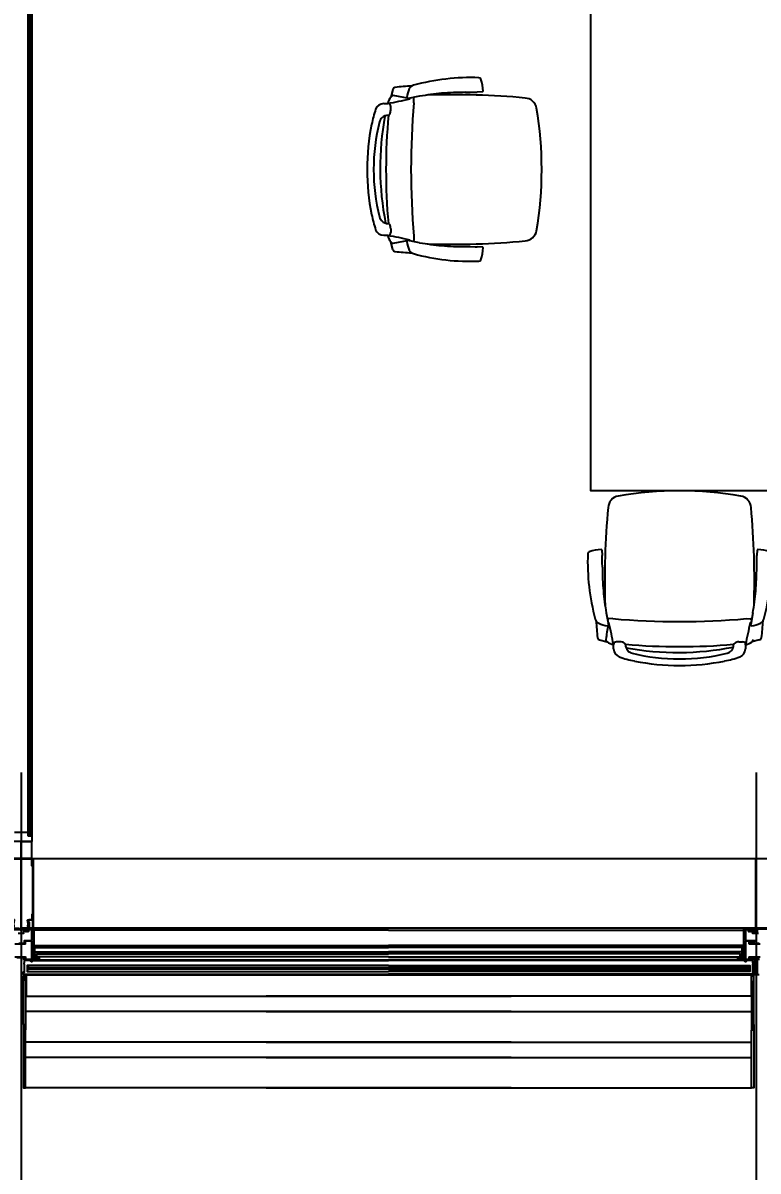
# Model space of a CAD drawing. Extents: x -120222 to -41942, y -19134 to 30932.
# Drawn here: x -73681 to -71281, y -8817 to -5067 of the extents above; entities that cross this region are included whole.
import ezdxf

# ---------------------------------------------------------------- set-up
doc = ezdxf.new("R2010")
doc.units = 0
doc.header["$LTSCALE"] = 150
doc.header["$MEASUREMENT"] = 0
doc.header["$PDMODE"] = 1
doc.header["$PDSIZE"] = -2
doc.layers.get('0').update_dxf_attribs({"linetype": 'CONTINUOUS'})
doc.layers.get('DEFPOINTS').update_dxf_attribs({"linetype": 'CONTINUOUS'})
for name, color, linetype in [('____-567', 7, 'CONTINUOUS'), ('____-569', 7, 'CONTINUOUS'), ('_____', 7, 'CONTINUOUS'), ('_____-1', 7, 'CONTINUOUS')]:
    doc.layers.add(name, color=color, linetype=linetype)
doc.styles.get("Standard").update_dxf_attribs({"font": 'txt', "bigfont": 'BIGFONT.SHX'})
doc.dimstyles.new('KOYATSU-1', dxfattribs={"dimtxt": 116.375326, "dimasz": 75.111694, "dimexe": 0, "dimexo": 150, "dimgap": 150, "dimtad": 1, "dimdec": 1, "dimdsep": 46, "dimtxsty": 'Standard', "dimcen": 0, "dimadec": 0, "dimazin": 0, "dimtfac": 1, "dimtdec": 1, "dimtix": 1, "dimtmove": 2, "dimatfit": 3, "dimfxl": 1, "dimtolj": 1, "dimarcsym": 0})

# ---------------------------------------------------------------- blocks, each defined once
blk = doc.blocks.new('____-24')
at = {"color": 1, "linetype": 'Continuous'}
for p, q in [((-77727.6, -12574), (-77724.1, -12574)), ((-77721.1, -12574), (-77717.6, -12574)), ((-80081.1, -12629), (-78922.6, -12629)), ((-80081.1, -12632), (-78922.6, -12632)), ((-77764.1, -12629), (-78922.6, -12629)), ((-77764.1, -12632), (-78922.6, -12632)), ((-77764.1, -12632), (-77764.1, -12635)), ((-80077.6, -12649.4), (-78922.6, -12649.4)), ((-77767.6, -12649.4), (-78922.6, -12649.4)), ((-80081.9, -12675), (-78922.6, -12675)), ((-80081.9, -12678), (-78922.6, -12678)), ((-77763.3, -12675), (-78922.6, -12675)), ((-77763.3, -12678), (-78922.6, -12678)), ((-80113.1, -12724), (-78922.6, -12724)), ((-80113.1, -12724), (-78922.6, -12724)), ((-80110.1, -12722), (-78922.6, -12722)), ((-80110.1, -12722), (-78922.6, -12722)), ((-80108.1, -12744), (-80108.1, -12729)), ((-77735.1, -12722), (-78922.6, -12722)), ((-77732.1, -12724), (-78922.6, -12724)), ((-77737.1, -12744), (-77737.1, -12729)), ((-78522.6, -12844), (-80108.1, -12844)), ((-78522.6, -12844), (-80108.1, -12844)), ((-79322.6, -12844), (-77737.1, -12844)), ((-79322.6, -12844), (-77737.1, -12844)), ((-78522.6, -12944), (-80108.1, -12944)), ((-78522.6, -12944), (-80108.1, -12944)), ((-79322.6, -12944), (-77737.1, -12944)), ((-79322.6, -12944), (-77737.1, -12944)), ((-78522.6, -12994), (-80108.1, -12994)), ((-78522.6, -12994), (-80108.1, -12994)), ((-79322.6, -12994), (-77737.1, -12994)), ((-79322.6, -12994), (-77737.1, -12994)), ((-78522.6, -13094), (-80108.1, -13094)), ((-78522.6, -13094), (-80108.1, -13094)), ((-79322.6, -13094), (-77737.1, -13094)), ((-79322.6, -13094), (-77737.1, -13094))]:
    blk.add_line(p, q, dxfattribs=at)
at = {"color": 1, "linetype": 'Continuous', "flags": 128}
for points in [[(-80116.6, -12673), (-80111.6, -12673), (-80111.6, -12669.5), (-80111.6, -12669.5, 0.414214), (-80112.6, -12668.5), (-80135.9, -12668.5)], [(-80143.3, -12665.5), (-80109.1, -12665.5), (-80109.1, -12665.5, -0.414214), (-80108.1, -12666.5), (-80108.1, -12671), (-80108.1, -12671, 0.414214), (-80106.1, -12673), (-80089.6, -12673), (-80089.6, -12673, 0.414214), (-80087.6, -12671), (-80087.6, -12617), (-80087.6, -12617, 0.414214), (-80089.6, -12615), (-80106.6, -12615), (-80106.6, -12615, 0.414214), (-80108.6, -12617), (-80108.6, -12623), (-80108.6, -12623, -0.414214), (-80109.6, -12624), (-80143.3, -12624)], [(-80129.8, -12621.5), (-80112.6, -12621.5), (-80112.6, -12621.5, 0.414214), (-80111.6, -12620.5), (-80111.6, -12613), (-80111.6, -12613, -0.414214), (-80110.6, -12612), (-80089.6, -12612), (-80089.6, -12612, 0.414214), (-80087.6, -12610), (-80087.6, -12578), (-80097, -12578), (-80097, -12578, 0.48712), (-80098, -12579.2), (-80098, -12579.2, -0.185154), (-80098.4, -12583), (-80098.4, -12583, -0.276984), (-80099.3, -12583.5), (-80100.9, -12583.5), (-80100.9, -12583.5, -0.697861), (-80101.3, -12582.6), (-80101.3, -12582.6, 0.059473), (-80100.8, -12582.1), (-80100.8, -12582.1, -0.246102), (-80100.4, -12581.9), (-80100.4, -12581.9, 0.345929), (-80099.7, -12581.4, 0.345929), (-80100.1, -12580.6), (-80100.1, -12580.6, -0.246102), (-80100.3, -12580.2), (-80100.3, -12580.2, 0.078486), (-80100.5, -12579.4), (-80100.5, -12579.4, -0.246102), (-80100.5, -12578.9), (-80100.5, -12578.9, 0.345929), (-80100.6, -12578, 0.345929), (-80101.5, -12577.9), (-80101.5, -12577.9, -0.246102), (-80101.9, -12578), (-80101.9, -12578, 0.212332), (-80104.2, -12578), (-80104.2, -12578, -0.246102), (-80104.6, -12577.9), (-80104.6, -12577.9, 0.345929), (-80105.5, -12578, 0.345929), (-80105.6, -12578.9), (-80105.6, -12578.9, -0.246102), (-80105.6, -12579.4), (-80105.6, -12579.4, 0.078486), (-80105.8, -12580.2), (-80105.8, -12580.2, -0.246102), (-80106.1, -12580.6), (-80106.1, -12580.6, 0.345929), (-80106.4, -12581.4, 0.345929), (-80105.7, -12581.9), (-80105.7, -12581.9, -0.246102), (-80105.3, -12582.1), (-80105.3, -12582.1, 0.059473), (-80104.8, -12582.6), (-80104.8, -12582.6, -0.697861), (-80105.2, -12583.5), (-80106.8, -12583.5), (-80106.8, -12583.5, -0.276984), (-80107.7, -12583), (-80107.7, -12583, -0.185154), (-80108.2, -12579.2), (-80108.2, -12579.2, 0.48712), (-80109.1, -12578), (-80113.1, -12578), (-80113.1, -12578, 0.414214), (-80114.1, -12579), (-80114.1, -12587.3), (-80114.1, -12589), (-80114.1, -12589, -0.414214), (-80114.6, -12589.5), (-80132.3, -12589.5)], [(-80117.1, -12574), (-80083.1, -12574), (-80083.1, -12574, -0.414214), (-80082.6, -12574.5), (-80082.6, -12677.7), (-80082.6, -12677.7, -0.414214), (-80082.9, -12678), (-80087.3, -12678), (-80087.3, -12679.5), (-80086.4, -12679.5), (-80086.4, -12679.5, -0.414214), (-80086.1, -12679.8), (-80086.1, -12680.4), (-80086.1, -12680.4, -0.182676), (-80086.1, -12680.6), (-80086.9, -12681.5), (-80086.9, -12681.5, -0.451416), (-80089.2, -12681.5), (-80090, -12680.6), (-80090, -12680.6, -0.182676), (-80090.1, -12680.4), (-80090.1, -12679.8), (-80090.1, -12679.8, -0.414214), (-80089.8, -12679.5), (-80088.8, -12679.5), (-80088.8, -12678), (-80109.1, -12678), (-80109.1, -12678, 0.414214), (-80112.1, -12681), (-80112.1, -12685.2), (-80112.1, -12685.2, -0.414214), (-80112.6, -12685.7), (-80112.9, -12685.7), (-80112.9, -12685.7, 0.414214), (-80113.4, -12686.2), (-80113.4, -12688.2), (-80113.4, -12688.2, 0.414214), (-80112.9, -12688.7), (-80112.1, -12688.7), (-80112.1, -12716.5), (-80112.1, -12716.5, -0.414214), (-80112.6, -12717), (-80113.1, -12717), (-80113.1, -12716), (-80114.8, -12716), (-80114.8, -12716, 0.414214), (-80115.8, -12717), (-80115.8, -12717), (-80115.8, -12721.5), (-80115.8, -12721.5, 0.414214), (-80115.3, -12722), (-80113.6, -12722), (-80113.6, -12721), (-80113.1, -12721), (-80113.1, -12721, -0.414214), (-80112.6, -12721.5), (-80112.6, -12723.5), (-80112.6, -12723.5, -0.414214), (-80113.1, -12724), (-80117.1, -12724)], [(-77713.1, -12724), (-77717.1, -12724), (-77717.1, -12724, -0.414214), (-77717.6, -12723.5), (-77717.6, -12674), (-77717.6, -12674, -0.414214), (-77716.6, -12673), (-77711.6, -12673)], [(-77712.6, -12668.5), (-77735.9, -12668.5), (-77735.9, -12668.5, 0.414214), (-77736.4, -12669), (-77736.4, -12670.5), (-77736.4, -12670.5, -0.414214), (-77737.4, -12671.5), (-77738.6, -12671.5), (-77738.6, -12671.5, -0.414214), (-77739.4, -12670.7), (-77739.4, -12670.3), (-77739.4, -12670.3, -0.414214), (-77739.1, -12670), (-77738.4, -12670), (-77738.4, -12670, 0.414214), (-77737.9, -12669.5), (-77737.9, -12669), (-77737.9, -12669, 0.414214), (-77738.4, -12668.5), (-77742.8, -12668.5), (-77742.8, -12668.5, 0.414214), (-77743.3, -12669), (-77743.3, -12669.5), (-77743.3, -12669.5, 0.414214), (-77742.8, -12670), (-77742.1, -12670), (-77742.1, -12670, -0.414214), (-77741.8, -12670.3), (-77741.8, -12670.7), (-77741.8, -12670.7, -0.414214), (-77742.6, -12671.5), (-77743.8, -12671.5), (-77743.8, -12672), (-77743.8, -12672, -0.414214), (-77744.3, -12672.5), (-77744.8, -12672.5), (-77744.8, -12672.5, -0.414214), (-77745.3, -12672), (-77745.3, -12667.5), (-77745.3, -12667.5, -0.414214), (-77743.3, -12665.5), (-77709.1, -12665.5)], [(-77709.6, -12624), (-77743.3, -12624), (-77743.3, -12624, -0.414214), (-77745.3, -12622), (-77745.3, -12616.5), (-77745.3, -12616.5, -0.414214), (-77744.8, -12616), (-77744.3, -12616), (-77744.3, -12616, -0.414214), (-77743.8, -12616.5), (-77743.8, -12618), (-77741.1, -12618), (-77741.1, -12618, -0.414214), (-77740.8, -12618.3), (-77740.8, -12619.2), (-77740.8, -12619.2, -0.414214), (-77741.1, -12619.5), (-77743.3, -12619.5), (-77743.3, -12621), (-77743.3, -12621, 0.414214), (-77742.8, -12621.5), (-77732.8, -12621.5), (-77732.8, -12621.5, 0.414214), (-77732.3, -12621), (-77732.3, -12619.5), (-77734.5, -12619.5), (-77734.5, -12619.5, -0.414214), (-77734.8, -12619.2), (-77734.8, -12618.3), (-77734.8, -12618.3, -0.414214), (-77734.5, -12618), (-77731.8, -12618), (-77731.8, -12616.5), (-77731.8, -12616.5, -0.414214), (-77731.3, -12616), (-77730.8, -12616), (-77730.8, -12616, -0.414214), (-77730.3, -12616.5), (-77730.3, -12621), (-77730.3, -12621, 0.414214), (-77729.8, -12621.5), (-77712.6, -12621.5)], [(-77714.6, -12589.5), (-77732.3, -12589.5), (-77732.3, -12589.5, -0.414214), (-77734.1, -12587.7, -0.414214), (-77732.3, -12586), (-77717.6, -12586), (-77717.6, -12574.5), (-77717.6, -12574.5, -0.414214), (-77717.1, -12574), (-77683.1, -12574)], [(-80106.1, -12742.6), (-80108.1, -12744), (-80108.1, -12903.5), (-80108.1, -12903.5, -0.414214), (-80108.6, -12904), (-80111.1, -12904), (-80111.1, -12904, -0.357511), (-80111.6, -12903.6), (-80112.4, -12899.6), (-80112.4, -12899.6, -0.473285), (-80111.9, -12899), (-80110.6, -12899), (-80110.6, -12896.5), (-80112.6, -12887), (-80114.6, -12887), (-80114.6, -12887, -0.414214), (-80115.1, -12886.5), (-80115.1, -12729), (-80106.1, -12729)], [(-77739.1, -12742.6), (-77737.1, -12744), (-77737.1, -12903.5), (-77737.1, -12903.5, 0.414214), (-77736.6, -12904), (-77734, -12904), (-77734, -12904, 0.357511), (-77733.5, -12903.6), (-77732.7, -12899.6), (-77732.7, -12899.6, 0.473285), (-77733.2, -12899), (-77734.6, -12899), (-77734.6, -12896.5), (-77732.6, -12887), (-77730.6, -12887), (-77730.6, -12887, 0.414214), (-77730.1, -12886.5), (-77730.1, -12729), (-77739.1, -12729)]]:
    blk.add_lwpolyline(points, format="xyb", dxfattribs=at)
for points in [[(-78922.6, -12579), (-80081.1, -12579), (-80081.1, -12632)], [(-78922.6, -12579), (-77764.1, -12579), (-77764.1, -12632)], [(-80077.6, -12655.4), (-80077.6, -12635), (-78922.6, -12635)], [(-77767.6, -12655.4), (-77767.6, -12635), (-78922.6, -12635)], [(-78922.6, -12665.4), (-80070.6, -12665.4), (-80070.6, -12655.4), (-78922.6, -12655.4)], [(-78922.6, -12665.4), (-77774.6, -12665.4), (-77774.6, -12655.4), (-78922.6, -12655.4)], [(-78922.6, -12694), (-80102.6, -12694), (-80102.6, -12700), (-78922.6, -12700)], [(-78922.6, -12706), (-80102.6, -12706), (-80102.6, -12714), (-78922.6, -12714)], [(-78922.6, -12694), (-77742.6, -12694), (-77742.6, -12700), (-78922.6, -12700)], [(-78922.6, -12706), (-77742.6, -12706), (-77742.6, -12714), (-78922.6, -12714)], [(-78522.6, -12724), (-80106.1, -12724), (-80106.1, -12794), (-78522.6, -12794)], [(-78522.6, -12724), (-80106.1, -12724), (-80106.1, -12794), (-78522.6, -12794)], [(-79322.6, -12724), (-77739.1, -12724), (-77739.1, -12794), (-79322.6, -12794)], [(-79322.6, -12724), (-77739.1, -12724), (-77739.1, -12794), (-79322.6, -12794)]]:
    blk.add_lwpolyline(points, dxfattribs=at)
for points in [[(-77726.6, -12613.5), (-77726.6, -12613.5, -0.414214), (-77727.6, -12614.5), (-77755.6, -12614.5), (-77755.6, -12614.5, 0.414214), (-77757.6, -12616.5), (-77757.6, -12671), (-77757.6, -12671, 0.414214), (-77755.6, -12673), (-77728.6, -12673), (-77728.6, -12673, -0.414214), (-77727.6, -12674), (-77727.6, -12723.5), (-77727.6, -12723.5, -0.414214), (-77728.1, -12724), (-77732.1, -12724), (-77732.1, -12724, -0.414214), (-77732.6, -12723.5), (-77732.6, -12721.5), (-77732.6, -12721.5, -0.414214), (-77732.1, -12721), (-77731.6, -12721), (-77731.6, -12722), (-77729.9, -12722), (-77729.9, -12722, 0.414214), (-77729.4, -12721.5), (-77729.4, -12717), (-77729.4, -12717, 0.414214), (-77730.4, -12716), (-77732.1, -12716), (-77732.1, -12717), (-77732.6, -12717), (-77732.6, -12717, -0.414214), (-77733.1, -12716.5), (-77733.1, -12688.7), (-77732.3, -12688.7), (-77732.3, -12688.7, 0.414214), (-77731.8, -12688.2), (-77731.8, -12686.2), (-77731.8, -12686.2, 0.414214), (-77732.3, -12685.7), (-77732.6, -12685.7), (-77732.6, -12685.7, -0.414214), (-77733.1, -12685.2), (-77733.1, -12681), (-77733.1, -12681, 0.414214), (-77736.1, -12678), (-77756.3, -12678), (-77756.3, -12679.5), (-77755.4, -12679.5), (-77755.4, -12679.5, -0.414214), (-77755.1, -12679.8), (-77755.1, -12680.4), (-77755.1, -12680.4, -0.182676), (-77755.1, -12680.6), (-77755.9, -12681.5), (-77755.9, -12681.5, -0.451416), (-77758.2, -12681.5), (-77759, -12680.6), (-77759, -12680.6, -0.182676), (-77759.1, -12680.4), (-77759.1, -12679.8), (-77759.1, -12679.8, -0.414214), (-77758.8, -12679.5), (-77757.8, -12679.5), (-77757.8, -12678), (-77762.3, -12678), (-77762.3, -12678, -0.414214), (-77762.6, -12677.7), (-77762.6, -12574.5), (-77762.6, -12574.5, -0.414214), (-77762.1, -12574), (-77728.1, -12574), (-77728.1, -12574, -0.414214), (-77727.6, -12574.5), (-77727.6, -12584), (-77727.6, -12584, -0.414214), (-77728.1, -12584.5), (-77730.6, -12584.5), (-77730.6, -12584.5, -0.414214), (-77731.1, -12584), (-77731.1, -12578.5), (-77731.1, -12578.5, 0.414214), (-77731.6, -12578), (-77736, -12578), (-77736, -12578, 0.48712), (-77737, -12579.2), (-77737, -12579.2, -0.185154), (-77737.4, -12583), (-77737.4, -12583, -0.276984), (-77738.3, -12583.5), (-77739.9, -12583.5), (-77739.9, -12583.5, -0.697861), (-77740.3, -12582.6), (-77740.3, -12582.6, 0.059473), (-77739.8, -12582.1), (-77739.8, -12582.1, -0.246102), (-77739.4, -12581.9), (-77739.4, -12581.9, 0.345929), (-77738.7, -12581.4, 0.345929), (-77739.1, -12580.6), (-77739.1, -12580.6, -0.246102), (-77739.3, -12580.2), (-77739.3, -12580.2, 0.078486), (-77739.5, -12579.4), (-77739.5, -12579.4, -0.246102), (-77739.5, -12578.9), (-77739.5, -12578.9, 0.345929), (-77739.6, -12578, 0.345929), (-77740.5, -12577.9), (-77740.5, -12577.9, -0.246102), (-77740.9, -12578), (-77740.9, -12578, 0.212332), (-77743.2, -12578), (-77743.2, -12578, -0.246102), (-77743.6, -12577.9), (-77743.6, -12577.9, 0.345929), (-77744.5, -12578, 0.345929), (-77744.6, -12578.9), (-77744.6, -12578.9, -0.246102), (-77744.6, -12579.4), (-77744.6, -12579.4, 0.078486), (-77744.8, -12580.2), (-77744.8, -12580.2, -0.246102), (-77745.1, -12580.6), (-77745.1, -12580.6, 0.345929), (-77745.4, -12581.4, 0.345929), (-77744.7, -12581.9), (-77744.7, -12581.9, -0.246102), (-77744.3, -12582.1), (-77744.3, -12582.1, 0.059473), (-77743.8, -12582.6), (-77743.8, -12582.6, -0.697861), (-77744.2, -12583.5), (-77745.8, -12583.5), (-77745.8, -12583.5, -0.276984), (-77746.7, -12583), (-77746.7, -12583, -0.185154), (-77747.2, -12579.2), (-77747.2, -12579.2, 0.48712), (-77748.1, -12578), (-77757.6, -12578), (-77757.6, -12610), (-77757.6, -12610, 0.414214), (-77755.6, -12612), (-77727.6, -12612), (-77727.6, -12612, -0.414214), (-77726.6, -12613)], [(-80077.6, -12655.4), (-80077.6, -12670.4), (-80077.6, -12670.4, 0.414214), (-80076, -12672), (-80062.6, -12672), (-80062.6, -12670.4), (-80076, -12670.4), (-80076, -12655.4)], [(-77767.6, -12655.4), (-77767.6, -12670.4), (-77767.6, -12670.4, -0.414214), (-77769.2, -12672), (-77782.6, -12672), (-77782.6, -12670.4), (-77769.2, -12670.4), (-77769.2, -12655.4)], [(-80108.1, -13094), (-80108.1, -12904.7), (-80108.1, -12904.7, 0.414214), (-80108.6, -12904.2), (-80111.6, -12904.2), (-80111.6, -12904), (-80112.6, -12899), (-80111.1, -12899), (-80111.1, -12899, 0.414214), (-80110.6, -12898.5), (-80110.6, -12896.5), (-80110.6, -12896.5, 0.051921), (-80110.6, -12896.4), (-80112.4, -12887.6), (-80112.4, -12887.6, 0.354665), (-80112.9, -12887.2), (-80114.6, -12887.2), (-80114.6, -12887.2, 0.414214), (-80115.1, -12887.7), (-80115.1, -13094)], [(-77737.1, -13094), (-77737.1, -12904.7), (-77737.1, -12904.7, -0.414214), (-77736.5, -12904.2), (-77733.6, -12904.2), (-77733.6, -12904), (-77732.6, -12899), (-77734.1, -12899), (-77734.1, -12899, -0.414214), (-77734.6, -12898.5), (-77734.6, -12896.5), (-77734.6, -12896.5, -0.051921), (-77734.5, -12896.4), (-77732.7, -12887.6), (-77732.7, -12887.6, -0.354665), (-77732.2, -12887.2), (-77730.6, -12887.2), (-77730.6, -12887.2, -0.414214), (-77730.1, -12887.7), (-77730.1, -13094)]]:
    blk.add_lwpolyline(points, format="xyb", close=True, dxfattribs=at)
for points in [[(-80077.6, -12670.4), (-80082.6, -12670.4), (-80082.6, -12659.4), (-80077.6, -12659.4)], [(-77767.6, -12670.4), (-77762.6, -12670.4), (-77762.6, -12659.4), (-77767.6, -12659.4)], [(-80097.6, -12703.5), (-80097.6, -12702.5), (-80096.1, -12700), (-80102.6, -12700), (-80102.6, -12706), (-80096.1, -12706)], [(-80097.6, -12703.5), (-80097.6, -12702.5), (-80096.1, -12700), (-80090.6, -12700), (-80090.6, -12706), (-80096.1, -12706)], [(-77747.6, -12703.5), (-77747.6, -12702.5), (-77749.1, -12700), (-77754.6, -12700), (-77754.6, -12706), (-77749.1, -12706)], [(-77747.6, -12703.5), (-77747.6, -12702.5), (-77749.1, -12700), (-77742.6, -12700), (-77742.6, -12706), (-77749.1, -12706)]]:
    blk.add_lwpolyline(points, close=True, dxfattribs=at)
at = {"color": 1, "linetype": 'Continuous'}
blk.add_circle((-77722.6, -12724), 2, dxfattribs=at)
blk.add_circle((-77722.6, -12724), 2, dxfattribs=at)
blk.add_circle((-77722.6, -12724), 2, dxfattribs=at)
blk.add_circle((-77722.6, -12724), 2, dxfattribs=at)
blk = doc.blocks.new('____-28')
at = {"color": 1}
blk.add_blockref('____-24', (0, 0), dxfattribs=at)
blk = doc.blocks.new('____-52')
at = {"color": 1, "linetype": 'Continuous', "flags": 128}
for points in [[(-80121.1, -12344), (-77724.1, -12344), (-77724.1, -12572), (-80121.1, -12572)], [(-77721.1, -12344), (-75368.1, -12344), (-75368.1, -12572), (-77721.1, -12572)]]:
    blk.add_lwpolyline(points, close=True, dxfattribs=at)
blk = doc.blocks.new('____-54')
at = {"color": 1, "linetype": 'Continuous'}
blk.add_line((-94521.1, -12344), (-75365.1, -12344), dxfattribs=at)
at = {"color": 1}
blk.add_blockref('____-52', (0, 0), dxfattribs=at)
blk = doc.blocks.new('____-167')
at = {"color": 1}
for name in ['____-54', '____-28']:
    blk.add_blockref(name, (0, 0), dxfattribs=at)
blk = doc.blocks.new('____-410')
at = {"color": 1, "linetype": 'Continuous'}
for p, q in [((-78226.1, -11336.6), (-78226.2, -11336.5)), ((-78226.1, -11336.6), (-78224.9, -11354.8)), ((-78224.9, -11356.2), (-78224.9, -11354.8)), ((-78224.8, -11361), (-78224.9, -11356.2)), ((-78224.7, -11378), (-78224.8, -11361)), ((-77720.4, -11378), (-77720.3, -11361)), ((-77720.3, -11361), (-77720.2, -11356.2)), ((-77719, -11336.6), (-77720.2, -11354.8)), ((-77720.2, -11356.2), (-77720.2, -11354.8)), ((-77719, -11336.6), (-77718.9, -11336.5)), ((-78224.7, -11378), (-78224.7, -11378)), ((-78224.7, -11378), (-78224.7, -11378)), ((-78224.7, -11378), (-78224.7, -11378)), ((-78224.7, -11382.6), (-78224.7, -11378)), ((-78224.6, -11388.1), (-78224.7, -11382.6)), ((-78224.5, -11393.3), (-78224.6, -11388.1)), ((-77720.6, -11393.3), (-77720.5, -11388.1)), ((-77720.5, -11382.6), (-77720.4, -11378)), ((-77720.5, -11388.1), (-77720.5, -11382.6)), ((-77720.4, -11378), (-77720.4, -11378)), ((-77720.4, -11378), (-77720.4, -11378)), ((-77720.4, -11378), (-77720.4, -11378)), ((-78211.8, -11542.5), (-78204.8, -11580.2)), ((-77733.3, -11542.5), (-77740.3, -11580.2)), ((-78247.5, -11562.5), (-78247.5, -11562.5)), ((-78247.5, -11562.5), (-78247.5, -11562.5)), ((-78205.5, -11576.5), (-78204.6, -11574.8)), ((-78189.9, -11561.1), (-78204.6, -11561.9)), ((-77755.2, -11561.1), (-77740.6, -11561.9)), ((-77739.6, -11576.5), (-77740.5, -11574.8)), ((-77697.6, -11562.5), (-77697.6, -11562.5)), ((-77697.6, -11562.5), (-77697.6, -11562.5)), ((-78234, -11630.7), (-78209, -11636.7)), ((-78166.1, -11636.9), (-78178.2, -11636.7)), ((-77779, -11636.9), (-77766.9, -11636.7)), ((-77711.1, -11630.7), (-77736.1, -11636.7))]:
    blk.add_line(p, q, dxfattribs=at)
for centre, radius, start, end in [((-78165.1, -11201), 41, 101.048, 175.5828), ((-77972.6, -12346.1), 1202.2, 80.4062, 99.5938), ((-77780.1, -11201), 41, 4.4172, 78.952), ((-75584.2, -11437.7), 2632.7, 174.7717, 181.7511), ((-80360.9, -11437.7), 2632.7, 358.2489, 5.2283), ((-77566.3, -11376.2), 706.3, 177.7911, 195.2988), ((-78265.4, -11349.2), 6.64, 110.3381, 177.8451), ((-78227, -11452.7), 117.1, 90.4216, 110.3266), ((-78227.8, -11337.7), 2.05, 37.103, 92.0722), ((-77717.3, -11337.7), 2.05, 87.9278, 142.897), ((-77718.1, -11452.7), 117.1, 69.6734, 89.5784), ((-78378.8, -11376.2), 706.3, 344.7012, 2.2089), ((-77679.7, -11349.2), 6.64, 2.1549, 69.6619), ((-77231.9, -11390.8), 992.7, 180.1428, 184.6165), ((-78713.3, -11390.8), 992.7, 355.3835, 359.8572), ((-77260.9, -11379.4), 964.8, 185.4286, 189.7344), ((-78684.2, -11379.4), 964.8, 350.2656, 354.5714), ((-78228.2, -11558.3), 19.8, 192.1685, 244.9214), ((-77172.7, -11505.8), 1074.2, 183.3603, 186.2782), ((-78199.2, -11497.2), 87.4, 244.7238, 264.2657), ((-74838.5, -12234), 3429, 169.0497, 169.8362), ((-78207.7, -11581.2), 3.06, 264.9633, 17.5988), ((-77998.3, -11631.4), 219, 162.2531, 162.668), ((-78203.6, -11565.2), 3.39, 107.2813, 171.4991), ((-78204, -11575), 0.63, 7.6602, 161.4904), ((-79197.3, -11822.2), 1024.2, 9.886, 13.97), ((-77972.6, -9132), 2438.8, 264.8867, 275.1133), ((-76747.8, -11822.2), 1024.2, 166.03, 170.114), ((-77741.1, -11575), 0.63, 18.5096, 172.3398), ((-77741.6, -11565.2), 3.39, 8.5009, 72.7187), ((-77737.4, -11581.2), 3.06, 162.4012, 275.0367), ((-77946.8, -11631.4), 219, 17.332, 17.7469), ((-77745.9, -11497.2), 87.4, 275.7343, 295.2762), ((-77716.9, -11558.3), 19.8, 295.0786, 347.8315), ((-78772.4, -11505.8), 1074.2, 353.7218, 356.6397), ((-78230.7, -11621.3), 9.89, 191.4732, 250.8247), ((-77714.4, -11621.3), 9.89, 289.1753, 348.5268), ((-78202.2, -11627.4), 11.6, 187.4758, 232.842), ((-78179, -11599.3), 48, 231.0488, 258.8008), ((-78178, -11647), 10.4, 91.4681, 176.3577), ((-79949.6, -11730), 1763.2, 2.2889, 2.7175), ((-78158.2, -11658.9), 29.5, 181.254, 247.912), ((-78167.8, -11667.3), 30.5, 60.534, 86.8398), ((-78155.8, -11646.9), 6.85, 8.2298, 63.5207), ((-77972, -9675.8), 1976.7, 264.8525, 275.1095), ((-78119.2, -11646), 29.9, 179.9775, 220.6038), ((-77978.8, -10731), 940.6, 259.6852, 281.1384), ((-77825.9, -11646), 29.9, 319.3962, 0.0225), ((-77789.3, -11646.9), 6.85, 116.4793, 171.7702), ((-77777.3, -11667.3), 30.5, 93.1602, 119.466), ((-77786.9, -11658.9), 29.5, 292.088, 358.746), ((-77767.1, -11647), 10.4, 3.6423, 88.5319), ((-75995.6, -11730), 1763.2, 177.2825, 177.7111), ((-77766.1, -11599.3), 48, 281.1992, 308.9512), ((-77742.9, -11627.4), 11.6, 307.158, 352.5242), ((-78034.2, -11277.9), 430.1, 251.691, 258.5225), ((-78118.1, -11641.8), 33.5, 224.7927, 253.3193), ((-77972.6, -11049.1), 643.8, 256.0554, 283.9446), ((-77972.6, -10960.7), 753.3, 258.7303, 281.2697), ((-77910.9, -11277.9), 430.1, 281.4775, 288.309), ((-77827.1, -11641.8), 33.5, 286.6807, 315.2073)]:
    blk.add_arc(centre, radius, start, end, dxfattribs=at)
blk = doc.blocks.new('____-418')
at = {"color": 1, "linetype": 'Continuous'}
for p, q in [((-78841.1, -9819), (-78841.1, -9819)), ((-78841.1, -9819), (-78841.1, -9819)), ((-78909.2, -9832.6), (-78915.3, -9857.5)), ((-78821.1, -9854.8), (-78858.8, -9861.7)), ((-78855.1, -9861), (-78853.4, -9861.9)), ((-78839.7, -9876.6), (-78840.5, -9862)), ((-78671.8, -9842), (-78666.7, -9841.9)), ((-78666.7, -9841.9), (-78661.2, -9841.9)), ((-78661.2, -9841.9), (-78656.6, -9841.8)), ((-78656.6, -9841.8), (-78656.6, -9841.9)), ((-78656.6, -9841.9), (-78656.6, -9841.9)), ((-78656.6, -9841.9), (-78656.6, -9841.9)), ((-78656.5, -9841.9), (-78639.6, -9841.7)), ((-78639.6, -9841.7), (-78634.8, -9841.6)), ((-78634.8, -9841.6), (-78633.4, -9841.6)), ((-78615.2, -9840.4), (-78633.4, -9841.6)), ((-78615.2, -9840.4), (-78615.1, -9840.3)), ((-78915.4, -9900.4), (-78915.3, -9888.3)), ((-78915.4, -10287.5), (-78915.3, -10299.7)), ((-78839.7, -10311.3), (-78840.5, -10326)), ((-78909.2, -10355.4), (-78915.3, -10330.5)), ((-78821.1, -10333.2), (-78858.8, -10326.2)), ((-78855.1, -10326.9), (-78853.4, -10326)), ((-78671.8, -10346), (-78666.7, -10346)), ((-78666.7, -10346), (-78661.2, -10346.1)), ((-78661.2, -10346.1), (-78656.6, -10346.1)), ((-78656.6, -10346.1), (-78656.6, -10346.1)), ((-78656.6, -10346.1), (-78656.6, -10346.1)), ((-78656.6, -10346.1), (-78656.6, -10346.1)), ((-78656.5, -10346.1), (-78639.6, -10346.3)), ((-78639.6, -10346.3), (-78634.8, -10346.3)), ((-78634.8, -10346.3), (-78633.4, -10346.3)), ((-78615.2, -10347.5), (-78633.4, -10346.3)), ((-78615.2, -10347.5), (-78615.1, -10347.6)), ((-78841.1, -10368.9), (-78841.1, -10368.9)), ((-78841.1, -10368.9), (-78841.1, -10368.9))]:
    blk.add_line(p, q, dxfattribs=at)
for centre, radius, start, end in [((-78784.4, -10893.8), 1074.2, 93.3603, 96.2782), ((-78836.9, -9838.4), 19.8, 102.1685, 154.9214), ((-78654.7, -10500.3), 706.3, 87.7911, 105.2988), ((-78627.8, -9801.1), 6.64, 20.3381, 87.8451), ((-78731.3, -9839.5), 117.1, 0.4216, 20.3266), ((-78877.8, -9887.6), 48, 141.0488, 168.8008), ((-78906, -9864.4), 11.6, 97.4758, 142.842), ((-78899.9, -9835.8), 9.89, 101.4732, 160.8247), ((-79512.6, -13228), 3429, 79.0497, 79.8362), ((-78775.8, -9867.3), 87.4, 154.7238, 174.2657), ((-78859.7, -9858.8), 3.06, 174.9633, 287.5988), ((-78853.6, -9862.5), 0.63, 277.6602, 71.4904), ((-78910, -10068.2), 219, 72.2531, 72.668), ((-78843.8, -9863), 3.39, 17.2813, 81.4991), ((-78658, -10805.7), 964.8, 95.4286, 99.7344), ((-78716.3, -12482.4), 2632.7, 84.7717, 91.7511), ((-78669.4, -10834.7), 992.7, 90.1428, 94.6165), ((-78616.3, -9838.7), 2.05, 307.103, 2.0722), ((-78479.6, -9901.5), 41, 11.048, 85.5828), ((-78556.5, -10032.4), 430.1, 161.691, 168.5225), ((-78937.5, -9908.3), 29.5, 91.254, 157.912), ((-79008.5, -8117), 1763.2, 272.2889, 272.7175), ((-79100.8, -8869.2), 1024.2, 279.886, 283.97), ((-78925.6, -9888.6), 10.4, 1.4681, 86.3577), ((-76410.6, -10094), 2438.8, 174.8867, 185.1133), ((-79624.7, -10094), 1202.2, 350.4062, 9.5938), ((-78920.4, -9948.5), 33.5, 134.7927, 163.3193), ((-78009.5, -10087.8), 940.6, 169.6852, 191.1384), ((-78924.6, -9947.4), 29.9, 89.9775, 130.6038), ((-76954.4, -10094.5), 1976.7, 174.8525, 185.1095), ((-78925.5, -9910.7), 6.85, 278.2298, 333.5207), ((-78945.9, -9898.7), 30.5, 330.534, 356.8398), ((-78239.3, -10094), 753.3, 168.7303, 191.2697), ((-78327.7, -10094), 643.8, 166.0554, 193.9446), ((-78556.5, -10155.6), 430.1, 191.4775, 198.309), ((-78920.4, -10239.5), 33.5, 196.6807, 225.2073), ((-78924.6, -10240.6), 29.9, 229.3962, 270.0225), ((-78925.5, -10277.3), 6.85, 26.4793, 81.7702), ((-78945.9, -10289.2), 30.5, 3.1602, 29.466), ((-78937.5, -10279.6), 29.5, 202.088, 268.746), ((-79008.5, -12071), 1763.2, 87.2825, 87.7111), ((-78925.6, -10299.4), 10.4, 273.6423, 358.5319), ((-79100.8, -11318.7), 1024.2, 76.03, 80.114), ((-78877.8, -10300.4), 48, 191.1992, 218.9512), ((-78479.6, -10286.5), 41, 274.4172, 348.952), ((-78906, -10323.6), 11.6, 217.158, 262.5242), ((-79512.6, -6959.9), 3429, 280.1638, 280.9503), ((-78859.7, -10329.1), 3.06, 72.4012, 185.0367), ((-78775.8, -10320.7), 87.4, 185.7343, 205.2762), ((-78853.6, -10325.4), 0.63, 288.5096, 82.3398), ((-78910, -10119.7), 219, 287.332, 287.7469), ((-78843.8, -10325), 3.39, 278.5009, 342.7187), ((-78658, -9382.3), 964.8, 260.2656, 264.5714), ((-78716.3, -7705.6), 2632.7, 268.2489, 275.2283), ((-78669.4, -9353.3), 992.7, 265.3835, 269.8572), ((-78731.3, -10348.5), 117.1, 339.6734, 359.5784), ((-78616.3, -10349.3), 2.05, 357.9278, 52.897), ((-78899.9, -10352.2), 9.89, 199.1753, 258.5268), ((-78784.4, -9294.1), 1074.2, 263.7218, 266.6397), ((-78836.9, -10349.6), 19.8, 205.0786, 257.8315), ((-78654.7, -9687.7), 706.3, 254.7012, 272.2089), ((-78627.8, -10386.8), 6.64, 272.1549, 339.6619)]:
    blk.add_arc(centre, radius, start, end, dxfattribs=at)
blk = doc.blocks.new('____-423')
at = {"color": 1, "linetype": 'Continuous', "flags": 128}
blk.add_lwpolyline([(-78262.6, -4544), (-77572.6, -4544), (-77572.6, -11144), (-78262.6, -11144)], close=True, dxfattribs=at)
blk = doc.blocks.new('____-424')
at = {"color": 1}
for name in ['____-423', '____-418', '____-410']:
    blk.add_blockref(name, (0, 0), dxfattribs=at)
blk = doc.blocks.new('____-512')
at = {"color": 1, "linetype": 'Continuous'}
for p, q in [((-80122.6, -12581.2), (-80122.6, -12289.4)), ((-80155.5, -12576), (-80089.6, -12576))]:
    blk.add_line(p, q, dxfattribs=at)
at = {"color": 1, "linetype": 'Continuous', "flags": 128}
for points in [[(-80162.6, -12344), (-80177.6, -12344), (-80177.6, -12345.6), (-80162.6, -12345.6), (-80162.6, -12572.4), (-80162.6, -12572.4, 0.414214), (-80161, -12574), (-80150.1, -12574), (-80150.1, -12572.4), (-80161, -12572.4), (-80161, -12345.6), (-80161, -12345.6, 0.414214), (-80162.6, -12344)], [(-80082.6, -12344), (-80067.5, -12344), (-80067.5, -12345.6), (-80082.6, -12345.6), (-80082.6, -12572.4), (-80082.6, -12572.4, -0.414214), (-80084.2, -12574), (-80095.1, -12574), (-80095.1, -12572.4), (-80084.2, -12572.4), (-80084.2, -12345.6), (-80084.2, -12345.6, -0.414214), (-80082.6, -12344)], [(-80159.4, -12544.4), (-80159.4, -12526), (-80161, -12526), (-80161, -12544.4), (-80161, -12544.4, 0.414214), (-80159.4, -12546), (-80145.7, -12546), (-80147.8, -12557.2), (-80146.6, -12566.4), (-80145, -12566.2), (-80146.1, -12557.2), (-80144.1, -12546.2), (-80144.1, -12546.2, 0.451517), (-80145.7, -12544.4), (-80159.4, -12544.4), (-80147.8, -12544.4)], [(-80085.8, -12544.4), (-80085.8, -12526), (-80084.2, -12526), (-80084.2, -12544.4), (-80084.2, -12544.4, -0.414214), (-80085.8, -12546), (-80099.4, -12546), (-80097.4, -12557.2), (-80098.5, -12566.4), (-80100.1, -12566.2), (-80099, -12557.2), (-80101, -12546.2), (-80101, -12546.2, -0.451517), (-80099.4, -12544.4), (-80085.8, -12544.4), (-80097.3, -12544.4)]]:
    blk.add_lwpolyline(points, format="xyb", dxfattribs=at)
for points in [[(-80157.8, -12346.3), (-80157.8, -12367.6), (-80160.1, -12367.6), (-80160.1, -12346.3), (-80160.1, -12346.3, -0.414214), (-80157.8, -12344), (-80087.4, -12344), (-80087.4, -12344, -0.414214), (-80085.1, -12346.3), (-80085.1, -12369), (-80087.4, -12369), (-80087.4, -12346.3)], [(-80147.8, -12554), (-80147.8, -12571.7), (-80130.1, -12571.7), (-80130.1, -12574), (-80147.8, -12574), (-80147.8, -12574, -0.414214), (-80150.1, -12571.7), (-80150.1, -12554)], [(-80097.4, -12554), (-80097.4, -12571.7), (-80115.1, -12571.7), (-80115.1, -12574), (-80097.4, -12574), (-80097.4, -12574, 0.414214), (-80095.1, -12571.7), (-80095.1, -12554)]]:
    blk.add_lwpolyline(points, format="xyb", close=True, dxfattribs=at)
at = {"color": 1, "linetype": 'Continuous'}
blk.add_circle((-80122.6, -12576), 2.5, dxfattribs=at)
blk = doc.blocks.new('____-516')
at = {"color": 1, "linetype": 'Continuous'}
for p, q in [((-80100.9, -4035.5), (-80100.9, -12269)), ((-80095.9, -4034.5), (-80095.9, -12270)), ((-80095.1, -12270), (-80095.1, -4034.5)), ((-80090.1, -12269), (-80090.1, -4035.5)), ((-80087.6, -4015.5), (-80087.6, -12289)), ((-80100.9, -12260), (-80144.3, -12260)), ((-80100.9, -12260), (-80144.3, -12260)), ((-80087.6, -12260), (-80090.1, -12260)), ((-80087.6, -12260), (-80090.1, -12260)), ((-80087.6, -12289), (-80157.6, -12289)), ((-80087.6, -12289), (-80157.6, -12289)), ((-80122.6, -12289), (-80087.6, -12289)), ((-80122.6, -12289), (-80087.6, -12289)), ((-80100.9, -12269), (-80099.9, -12270)), ((-80100.9, -12269), (-80099.9, -12270)), ((-80099.9, -12270), (-80091.1, -12270)), ((-80099.9, -12270), (-80091.1, -12270)), ((-80091.1, -12270), (-80090.1, -12269)), ((-80091.1, -12270), (-80090.1, -12269)), ((-80087.6, -12344), (-80087.6, -12289)), ((-80087.6, -12344), (-80087.6, -12289)), ((-80087.6, -12344), (-80157.6, -12344)), ((-80087.6, -12344), (-80157.6, -12344))]:
    blk.add_line(p, q, dxfattribs=at)
at = {"color": 1}
blk.add_blockref('____-512', (0, 0), dxfattribs=at)
blk = doc.blocks.new('*D606')
at = {"layer": '_____-1', "color": 0, "linetype": 'Continuous', "lineweight": -2, "transparency": 16777216}
for p, q in [((-78487.5, -7515.3), (-78487.5, -12365.3)), ((-68887.5, -7515.3), (-68887.5, -12365.3)), ((-68962.6, -12365.3), (-78412.3, -12365.3))]:
    blk.add_line(p, q, dxfattribs=at)
at = {"layer": '_____-1', "color": 0, "linetype": 'Continuous', "transparency": 16777216}
for points in [[(-78412.3, -12352.8), (-78412.3, -12377.8), (-78487.5, -12365.3)], [(-68962.6, -12352.8), (-68962.6, -12377.8), (-68887.5, -12365.3)]]:
    blk.add_solid(points, dxfattribs=at)
at = {"layer": 'DEFPOINTS', "color": 0, "linetype": 'Continuous', "transparency": 16777216}
for p in [(-78487.5, -7365.3), (-68887.5, -7365.3), (-78487.5, -12365.3)]:
    blk.add_point(p, dxfattribs=at)
at = {"layer": '_____-1', "color": 0, "linetype": 'Continuous', "transparency": 16777216, "insert": (-73687.5, -12157.1), "char_height": 116.38, "attachment_point": 5}
blk.add_mtext('\\A1;9600', dxfattribs=at)
blk = doc.blocks.new('*D618')
at = {"layer": '_____-1', "color": 0, "linetype": 'Continuous', "lineweight": -2, "transparency": 16777216}
for p, q in [((-73687.5, -7515.3), (-73687.5, -11365.3)), ((-71287.5, -7515.3), (-71287.5, -11365.3)), ((-71362.6, -11365.3), (-73612.3, -11365.3))]:
    blk.add_line(p, q, dxfattribs=at)
at = {"layer": '_____-1', "color": 0, "linetype": 'Continuous', "transparency": 16777216}
for points in [[(-73612.3, -11352.8), (-73612.3, -11377.8), (-73687.5, -11365.3)], [(-71362.6, -11352.8), (-71362.6, -11377.8), (-71287.5, -11365.3)]]:
    blk.add_solid(points, dxfattribs=at)
at = {"layer": 'DEFPOINTS', "color": 0, "linetype": 'Continuous', "transparency": 16777216}
for p in [(-73687.5, -7365.3), (-71287.5, -7365.3), (-73687.5, -11365.3)]:
    blk.add_point(p, dxfattribs=at)
at = {"layer": '_____-1', "color": 0, "linetype": 'Continuous', "transparency": 16777216, "insert": (-72487.5, -11157.1), "char_height": 116.38, "attachment_point": 5}
blk.add_mtext('\\A1;2400', dxfattribs=at)
blk = doc.blocks.new('*D619')
at = {"layer": '_____-1', "color": 0, "linetype": 'Continuous', "lineweight": -2, "transparency": 16777216}
for p, q in [((-71287.5, -7515.3), (-71287.5, -11365.3)), ((-68887.5, -7515.3), (-68887.5, -11365.3)), ((-68962.6, -11365.3), (-71212.3, -11365.3))]:
    blk.add_line(p, q, dxfattribs=at)
at = {"layer": '_____-1', "color": 0, "linetype": 'Continuous', "transparency": 16777216}
for points in [[(-71212.3, -11352.8), (-71212.3, -11377.8), (-71287.5, -11365.3)], [(-68962.6, -11352.8), (-68962.6, -11377.8), (-68887.5, -11365.3)]]:
    blk.add_solid(points, dxfattribs=at)
at = {"layer": 'DEFPOINTS', "color": 0, "linetype": 'Continuous', "transparency": 16777216}
for p in [(-71287.5, -7365.3), (-68887.5, -7365.3), (-71287.5, -11365.3)]:
    blk.add_point(p, dxfattribs=at)
at = {"layer": '_____-1', "color": 0, "linetype": 'Continuous', "transparency": 16777216, "insert": (-70087.5, -11157.1), "char_height": 116.38, "attachment_point": 5}
blk.add_mtext('\\A1;2400', dxfattribs=at)

msp = doc.modelspace()

# ---------------------------------------------------------------- block references
at = {"layer": '____-567', "color": 0}
msp.add_blockref('____-167', (6435.10495, 4548.69799), dxfattribs=at)
at = {"layer": '____-569', "color": 0}
msp.add_blockref('____-516', (6435.10495, 4548.69799), dxfattribs=at)
at = {"layer": '_____', "color": 0}
msp.add_blockref('____-424', (6435.10495, 4548.69799), dxfattribs=at)

# ---------------------------------------------------------------- dimensions: what is measured, and where the dimension line sits
at = {"layer": '_____-1', "color": 0, "linetype": 'Continuous'}
for base, p1, p2, picture, middle in [((-78487.45331, -12365.28316), (-68887.45331, -7365.28316), (-78487.45331, -7365.28316), '*D606', (-73687.45331, -12157.0955)), ((-73687.45331, -11365.28316), (-71287.45331, -7365.28316), (-73687.45331, -7365.28316), '*D618', (-72487.45331, -11157.0955)), ((-71287.45331, -11365.28316), (-68887.45331, -7365.28316), (-71287.45331, -7365.28316), '*D619', (-70087.45331, -11157.0955))]:
    dim = msp.add_linear_dim(base=base, p1=p1, p2=p2, dimstyle='KOYATSU-1', dxfattribs=at)
    dim.commit()
    dim.dimension.update_dxf_attribs({"geometry": picture, "text_midpoint": middle})

doc.saveas('drawing.dxf')
